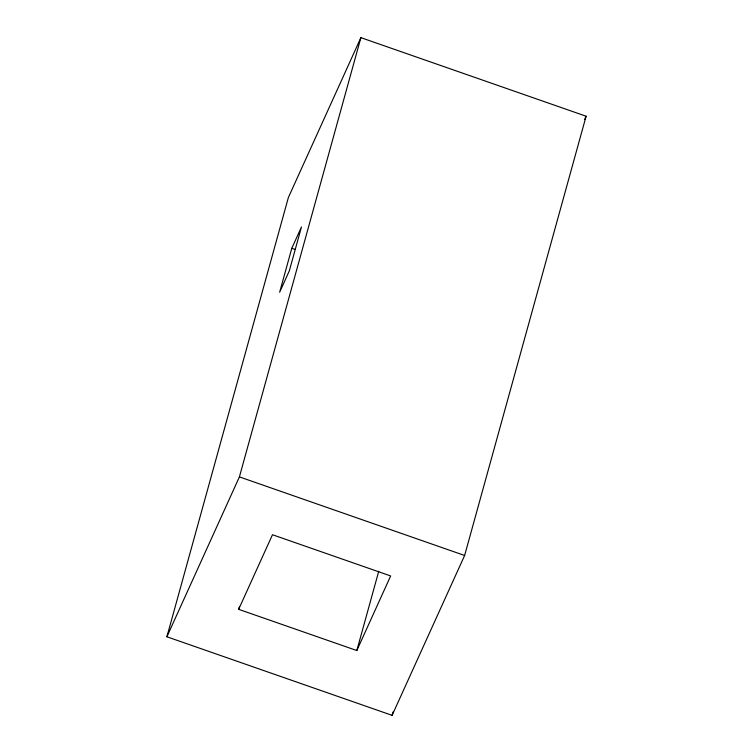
<?xml version="1.0" encoding="UTF-8"?>
<svg xmlns="http://www.w3.org/2000/svg" width="753" height="753" viewBox="0 0 753 753"><rect width="100%" height="100%" fill="white"/><g stroke="black" fill="none" stroke-linecap="round" stroke-linejoin="round"><path stroke-width="1.13" d="M166.893 636.774L288.39 197.484L360.894 37.65L586.107 116.226L464.629 555.479L392.106 715.35L166.893 636.774L239.407 476.894L360.894 37.65M291.797 248.283L279.645 292.22L289.303 270.911L301.464 226.973L291.797 248.283L295.082 249.431M238.654 609.328L272.482 534.734L390.656 575.951L356.818 650.536L238.654 609.328L239.275 607.059M356.818 650.536L378.731 571.311M392.106 715.35L393.047 711.952M584.657 119.426L586.107 116.226M239.407 476.894L464.629 555.479"/></g></svg>
